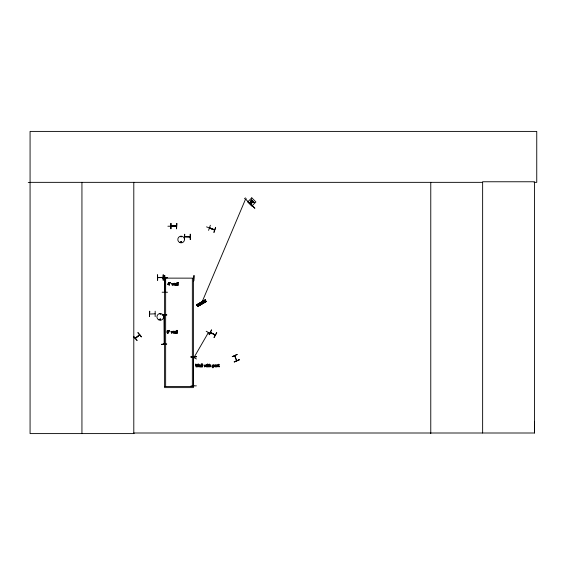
<?xml version="1.0" encoding="UTF-8"?>
<svg xmlns="http://www.w3.org/2000/svg" width="565" height="565" viewBox="0 0 565 565"><rect width="100%" height="100%" fill="white"/><g stroke="black" fill="none" stroke-linecap="round" stroke-linejoin="round"><path stroke-width="0.85" d="M170.8 228.747L170.849 223.345M171.026 228.747L171.047 223.345M171.767 226.205L171.131 225.922M175.983 226.184L176.4 226.219M176.577 228.769L176.824 223.373L176.506 228.769M534.109 182.347L536.75 182.347L536.75 131.405L30.072 131.405L30.072 433.595L133.877 433.595L133.806 433.002L534.497 433.002L534.575 422.076M167.883 226.226L176.266 226.254M171.202 226.261L176.513 226.162M210.477 332.425L215.152 335.123L210.561 332.503M135.762 337.806C132.267 340.653 146.716 329.452 135.459 338.294M208.605 332.707L208.16 333.068L208.598 332.686M234.814 356.374L234.637 355.745L236.53 360.767M236.77 360.696L236.354 360.35M163.928 343.562L164.175 343.986L163.963 315.15L163.935 315.623M164.203 343.937L164.175 343.449M193.781 357.433L193.774 356.967M193.562 385.86L193.555 385.259L193.774 385.846M193.774 385.747L193.541 385.337M159.761 319.402C161.308 317.7 160.283 321.372 159.86 319.161M160.594 319.486C159.754 318.102 160.149 320.814 160.601 319.218M180.864 236.7C181.718 235.732 181.188 237.809 180.927 236.566M181.683 242.025C180.327 243.607 180.878 240.471 181.633 241.905M164.987 291.964L164.705 292.197L164.747 277.754M194.014 357.454L208.358 332.615M210.35 225.251L208.591 230.365M210.074 228.281L209.672 227.759L214.672 229.764M214.022 229.708L214.601 229.934L209.615 228.098M206.543 226.862L214.34 229.934M160.029 313.928L160.432 314.331L160.149 313.843M157.621 277.45L158.151 277.655M157.734 277.422L163.024 277.415M164.916 278.368L165.404 278.333M184.727 236.813L190.094 237.039M236.742 360.639L234.828 355.731M209.128 334.657L211.585 329.84L209.191 334.692M210.519 332.517L215.216 334.854M213.965 337.383L216.614 332.679M214.163 337.489L216.791 332.771M206.197 331.252L210.929 333.859M194.035 357.532L194.304 357.059M194.169 357.673L194.438 357.2M196.436 358.966L191.705 356.36M162.946 277.627L157.621 277.641M193.654 278.149L164.874 278.128M184.783 236.813L190.123 236.813M244.483 198.795L245.443 197.842M246.291 198.689L245.337 199.643L202.178 301.717L203.075 303.278M252.343 200.745L251.552 201.536L252.4 202.39L254.066 202.468L251.474 199.869L250.147 202.362L251.446 203.344L253.198 201.592M193.562 357.497L193.562 356.953M137.853 332.757L141.307 336.91M139.491 334.784L139.265 335.278M137.055 340.356L133.425 336.345L136.998 340.398M180.977 241.707C180.419 243.19 182.375 241.495 180.934 241.799M196.79 304.853L205.222 299.959M205.272 300.043L196.846 304.952L205.328 300.142M196.952 305.135L205.392 300.248M197.001 305.22L205.469 300.375M197.023 305.262L205.469 300.382M197.1 305.368L197.376 305.849M197.439 305.962L205.886 301.089L197.446 305.969M197.517 306.103L205.957 301.209M197.581 306.209L206.063 301.392M197.637 306.308L206.126 301.498L197.686 306.392M139.386 334.833L135.296 338.181M239.186 359.792L234.256 362.003L239.186 359.778M234.171 361.791L239.214 359.849M158.186 277.676L157.734 277.669M171.23 225.922L176.4 225.922M251.143 202.595L254.066 202.468L252.746 202.058M157.607 274.844L157.642 280.247M163.306 274.809L163.313 280.212M164.782 275.543L164.514 280.946L164.747 275.543M157.677 277.45L162.911 277.366M164.853 278.149L165.284 278.121M155.085 313.822L149.746 314.041M162.148 314.846L166.781 315.044M162.148 314.875L166.781 314.846M155.163 316.612L155.163 311.209M161.385 344.339L166.781 344.029L161.385 344.36M190.956 356.932L196.352 356.854M196.359 385.846L190.956 385.952M167.537 277.606L162.141 277.761L167.537 277.599M162.141 277.726L167.537 277.726M162.141 292.218L167.544 292.239M28.25 182.559L30.072 182.552M30.072 182.347L482.637 182.347M190.123 234.207L190.2 239.602M184.423 239.602L184.691 234.207L184.451 238.833M164.599 386.566L193.399 386.566M176.513 226.219L171.131 226.17M254.066 202.468L250.147 202.362L252.082 202.39L252.082 201.86M214.58 229.99L209.587 227.985M164.175 315.136L163.97 315.666M252.131 200.956L252.986 201.804M252.025 202.757L251.178 201.91L250.408 202.623L251.474 199.869L250.599 202.496L251.446 203.344M249.695 202.757L251.178 204.24M249.045 202.298L254.864 208.139M245.704 199.276L254.759 208.245M138.065 332.587L141.462 336.782M204.368 300.453L205.272 302.014M203.796 300.785L204.7 302.346M202.941 301.279L203.838 302.84M201.317 302.211L202.221 303.772M197.644 304.337L198.541 305.898M197.185 304.253L198.386 306.329M193.555 385.316L193.562 385.803L193.562 357.009M163.08 274.809L163.116 280.212M157.529 274.844L157.6 280.247M534.497 433.002L534.497 181.761L482.637 181.761L482.637 433.002M430.77 182.347L430.77 433.595M192.347 386.566L192.347 278.573L193.399 278.573L193.399 387.618L164.599 387.618L164.599 278.573L165.644 278.573L165.644 386.566M190.398 234.207L190.398 239.602M133.799 182.347L133.799 433.595M81.939 182.347L81.939 433.595M214.531 365.859C214.834 367.455 212.511 366.466 213.097 367.773L212.737 367.773L212.737 364.842L214.079 364.856L214.531 365.859M216.663 365.915L216.402 366.749A0.848 0.848 0 0 1 215.915 367.024L214.898 366.572L215.018 365.082A0.855 0.855 0 0 1 215.505 364.799L215.915 364.799A0.84 0.84 0 0 1 216.402 365.082L216.663 365.915M170.256 282.458L169.917 283.566L169.832 282.458L170.256 282.458M169.514 330.391L169.175 331.5L169.09 330.391L169.514 330.391M168.299 331.189C167.48 332.905 167.049 329.6 168.299 331.189M168.751 332.58C167.424 334.805 166.506 331.881 167.099 330.786A0.819 0.819 0 0 1 167.48 330.511C169.323 330.2 168.059 331.959 168.751 332.58M215.166 365.548C215.427 368.867 217.2 363.832 215.166 365.548M214.156 365.894C214.269 367.215 212.235 366.72 213.097 365.371L213.888 365.174L214.156 365.894M167.297 332.368C167.727 334.586 169.034 331.034 167.297 332.368M174.733 284.612L174.712 284.817A0.735 0.735 0 0 0 174.818 285.205L176.414 285.438L176.28 283.503L174.882 283.34L176.054 284.026L174.733 284.612M173.992 332.545L173.964 332.75A0.735 0.735 0 0 0 174.077 333.145L175.666 333.371L175.538 331.443L174.14 331.281L175.312 331.966L173.992 332.545M199 366.155L198.972 366.36A0.735 0.735 0 0 0 199.085 366.756L200.674 366.982L200.547 365.054L199.148 364.891L200.321 365.576L199 366.155M201.811 302.642C202.298 304.168 202.997 301.562 201.811 302.642M175.108 284.647L175.651 285.148L176.054 284.315L175.108 284.647M174.359 332.587L174.903 333.082L175.312 332.255L174.359 332.587M199.367 366.191L199.911 366.692L200.321 365.859L199.367 366.191M174.175 283.298L173.822 284.951L173.3 283.298L172.495 284.951L171.746 283.298L172.29 285.438L173.144 283.785L173.999 285.438L174.543 283.298L174.175 283.298M173.434 331.231L173.081 332.891L172.558 331.231L171.753 332.891L170.997 331.231L171.548 333.371L172.396 331.726L173.257 333.371L173.794 331.231L173.434 331.231M206.437 364.842L206.077 366.501L205.554 364.842L204.749 366.501L204 364.842L204.544 366.982L205.399 365.336L206.253 366.982L206.797 364.842L206.437 364.842M198.442 364.128L197.87 366.523L197.291 364.128L196.91 364.128L196.338 366.501L195.765 364.128L195.377 364.128L196.104 366.982L196.521 366.982L197.086 364.616L197.672 366.982L198.096 366.982L198.816 364.128L198.442 364.128M215.639 227.342L213.923 232.469L215.625 227.335M168.829 283.037L167.869 284.146L168.829 284.146L168.829 283.037M168.843 282.585L167.565 284.456L168.829 284.456L169.196 285.438L169.535 284.146L168.843 282.585M251.771 197.849L247.632 201.98L251.771 206.119L255.903 201.98L251.771 197.849M217.525 365.357L217.038 366.982L217.038 364.842L218.168 364.856L217.525 365.357M209.841 364.955L209.325 364.001L209.325 366.982L209.686 365.386L210.237 365.124L211.006 366.982L210.907 365.103L209.841 364.955M205.159 299.846L196.705 304.712L197.757 306.513L206.197 301.625L205.159 299.838M237.145 354.488L232.201 356.685L237.131 354.46M209.036 366.643L208.443 366.572L208.393 365.138L209.057 364.842L208.033 364.227C207.623 364.75 207.892 367.942 209.057 366.643M219.474 366.643L218.881 366.572L218.832 365.138L219.495 364.842L218.471 364.227C218.062 364.75 218.33 367.942 219.495 366.643M193.993 275.543L193.731 280.946L193.993 275.543M149.725 311.244L149.464 316.647L149.69 311.244M196.352 356.635L190.956 356.967L196.352 356.635M177.283 282.458L176.923 282.458L176.923 285.438L177.283 285.438L177.283 282.458M178.18 282.458L177.82 282.458L177.82 285.438L178.18 285.438L178.18 282.458M176.541 330.391L176.181 330.391L176.181 333.371L176.541 333.371L176.541 330.391M177.438 330.391L177.078 330.391L177.078 333.371L177.438 333.371L177.438 330.391M201.55 364.001L201.189 364.001L201.189 366.982L201.55 366.982L201.55 364.001M202.447 364.001L202.086 364.001L202.086 366.982L202.447 366.982L202.447 364.001M207.503 364.107L207.094 364.482L207.503 364.107M207.482 364.842L207.122 364.842L207.122 366.982L207.482 366.982L207.482 364.842M179.486 242.399A3.348 3.348 0 0 0 184.508 239.504A3.348 3.348 0 0 0 179.486 236.608A3.348 3.348 0 0 0 179.486 242.399M158.61 319.783A3.355 3.355 0 0 0 163.638 316.88A3.355 3.355 0 0 0 158.61 313.971A3.355 3.355 0 0 0 158.61 319.783"/></g></svg>
